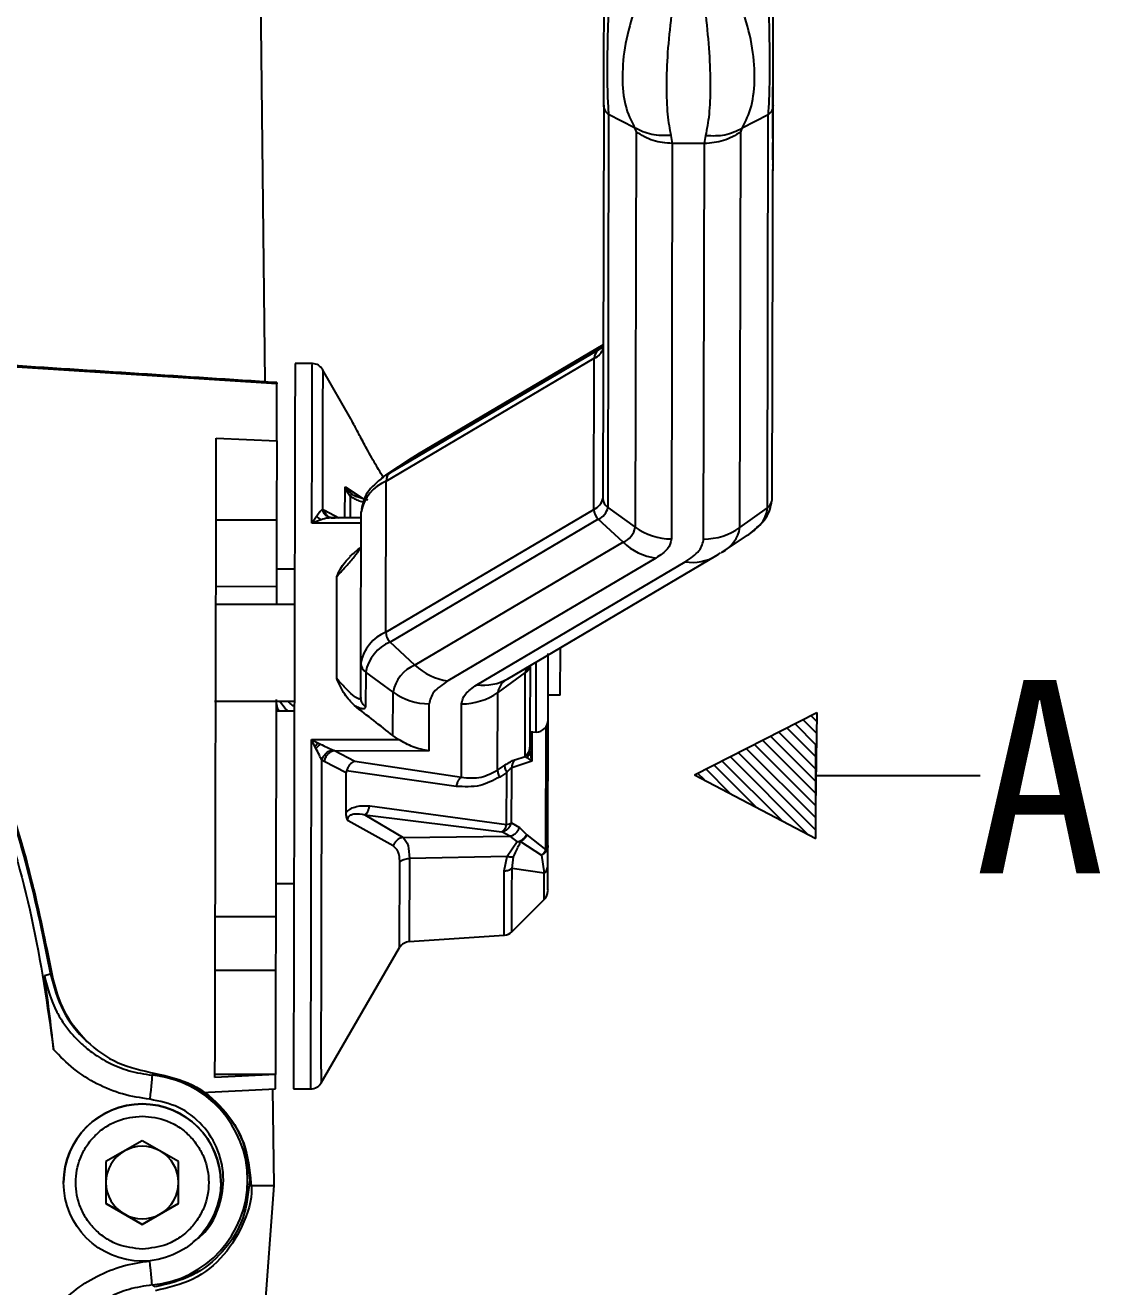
# Model space of a CAD drawing. Header units: millimetres. Extents: x 2016 to 4452, y 736 to 2459.
# Drawn here: x 2820.5 to 2909.5, y 2214.3 to 2318.7 of the extents above; entities that cross this region are included whole.
import ezdxf

# ---------------------------------------------------------------- set-up
doc = ezdxf.new("R2010")
doc.units = ezdxf.units.MM
doc.layers.add('AM_5', color=3, linetype='Continuous', lineweight=25)
doc.layers.add('文字', color=7, linetype='Continuous', lineweight=13)
doc.layers.add('layer 1', color=7, linetype='Continuous')
doc.styles.add('SLDTEXTSTYLE1', font='txt.shx', dxfattribs={"width": 0.7, "bigfont": 'gbcbig.shx'})
doc.styles.add('STYLE1', font='txt.shx', dxfattribs={"width": 0.8, "height": 3, "bigfont": 'hzdx.shx'})
doc.dimstyles.new('SLDDIMSTYLE12$0', dxfattribs={"dimtxt": 12, "dimasz": 10, "dimexe": 0, "dimexo": 0.0625, "dimgap": 0.875, "dimtad": 1, "dimdec": 1, "dimlfac": 1.8, "dimrnd": 1e-09, "dimzin": 12, "dimdsep": 46, "dimtxsty": 'SLDTEXTSTYLE1', "dimcen": 0.09, "dimdle": 8.16, "dimclrd": 3, "dimclre": 3, "dimadec": 0, "dimazin": 3, "dimtfac": 1, "dimtdec": 1, "dimtofl": 0, "dimtmove": 0, "dimatfit": 3, "dimfxl": 0, "dimfrac": 2, "dimtolj": 1, "dimlwd": 5, "dimlwe": 5, "dimarcsym": 0})

# ---------------------------------------------------------------- blocks, each defined once
blk = doc.blocks.new('*D70')
at = {"layer": 'AM_5', "color": 3, "lineweight": 5, "transparency": 16777216}
blk.add_line((2781.41, 2421.44), (2965.31, 2421.44), dxfattribs=at)
at = {"layer": 'AM_5', "color": 3, "linetype": 'Continuous', "lineweight": 5, "transparency": 16777216}
for p, q in [((2965.31, 2411.44), (2965.31, 2132.7)), ((2828.48, 2122.7), (2965.31, 2122.7))]:
    blk.add_line(p, q, dxfattribs=at)
at = {"layer": 'AM_5', "color": 3, "transparency": 16777216}
for points in [[(2963.64, 2411.44), (2966.97, 2411.44), (2965.31, 2421.44)], [(2963.64, 2132.7), (2966.97, 2132.7), (2965.31, 2122.7)]]:
    blk.add_solid(points, dxfattribs=at)
at = {"layer": 'Defpoints', "color": 0, "transparency": 16777216}
for p in [(2781.35, 2421.44), (2828.42, 2122.7), (2965.31, 2122.7)]:
    blk.add_point(p, dxfattribs=at)
at = {"layer": 'AM_5', "color": 0, "transparency": 16777216, "insert": (2958.43, 2272.07), "char_height": 12, "attachment_point": 5, "rotation": 90, "style": 'SLDTEXTSTYLE1'}
blk.add_mtext('\\A1;350', dxfattribs=at)

msp = doc.modelspace()

# ---------------------------------------------------------------- hatches: boundary and pattern name
at = {"layer": 'layer 1'}
h = msp.add_hatch(dxfattribs=at)
h.set_pattern_fill('ANSI31', color=256, scale=0.225, angle=90)
h.set_pattern_definition([(135, (1676.2632, -4861.0083), (-0.50513941, -0.50513941), [])])
h.paths.add_polyline_path([(2885.934, 2261.806), (2875.827, 2256.663), (2885.863, 2251.384), (2885.863, 2256.595)])

# ---------------------------------------------------------------- linework, layer by layer
at = {"color": 7, "linetype": 'Continuous', "lineweight": 25}
for p, q in [((2840.31, 2289.16), (2839.779, 2337.679)), ((2882.318, 2309.284), (2882.336, 2317.888)), ((2868.324, 2312.058), (2868.254, 2279.539)), ((2882.254, 2279.509), (2882.324, 2312.028)), ((2868.722, 2311.288), (2868.653, 2278.769)), ((2870.874, 2310.176), (2868.722, 2311.288)), ((2881.922, 2311.26), (2879.766, 2310.157)), ((2881.853, 2278.741), (2881.922, 2311.26)), ((2870.874, 2310.176), (2870.986, 2309.842)), ((2870.986, 2309.842), (2870.916, 2277.13)), ((2873.873, 2309.542), (2873.984, 2308.874)), ((2876.651, 2308.868), (2876.765, 2309.535)), ((2879.583, 2277.111), (2879.653, 2309.823)), ((2879.653, 2309.823), (2879.766, 2310.157)), ((2873.984, 2308.874), (2873.914, 2276.162)), ((2876.651, 2308.868), (2873.984, 2308.874)), ((2876.581, 2276.157), (2876.651, 2308.868)), ((2882.314, 2307.521), (2882.317, 2308.958)), ((2882.309, 2305.146), (2882.313, 2306.737)), ((2882.313, 2307.082), (2882.313, 2307.111)), ((2882.303, 2302.106), (2882.308, 2304.413)), ((2882.299, 2300.17), (2882.302, 2301.761)), ((2841.275, 2288.986), (2796.226, 2291.885)), ((2850.674, 2281.672), (2867.897, 2291.829)), ((2868.281, 2292.208), (2852.732, 2283.038)), ((2868.282, 2292.214), (2852.903, 2283.145)), ((2867.897, 2291.829), (2868.281, 2292.084)), ((2868.043, 2291.92), (2867.897, 2291.829)), ((2868.194, 2291.953), (2868.135, 2291.983)), ((2868.276, 2291.959), (2868.281, 2292.035)), ((2844.201, 2290.669), (2842.778, 2290.672)), ((2850.31, 2280.95), (2867.533, 2291.107)), ((2867.506, 2278.61), (2867.533, 2291.107)), ((2847.402, 2286.1), (2845.06, 2290.177)), ((2836.265, 2284.512), (2841.264, 2284.286)), ((2841.264, 2284.286), (2841.25, 2277.71)), ((2852.397, 2282.829), (2850.299, 2281.438)), ((2850.674, 2281.672), (2852.732, 2283.038)), ((2852.732, 2283.038), (2852.397, 2282.829)), ((2852.901, 2283.143), (2852.538, 2282.895)), ((2852.732, 2283.038), (2852.903, 2283.145)), ((2850.299, 2281.438), (2850.674, 2281.672)), ((2846.906, 2277.913), (2846.911, 2280.472)), ((2846.911, 2280.472), (2847.046, 2280.153)), ((2847.106, 2280.21), (2846.911, 2280.472)), ((2846.911, 2280.472), (2848.382, 2279.497)), ((2847.046, 2280.153), (2847.106, 2280.21)), ((2847.495, 2279.856), (2847.106, 2280.21)), ((2850.283, 2268.454), (2850.31, 2280.95)), ((2847.046, 2280.153), (2847.343, 2279.71)), ((2847.343, 2279.71), (2847.339, 2277.912)), ((2848.807, 2279.368), (2847.815, 2279.668)), ((2845.041, 2278.603), (2845.225, 2278.532)), ((2845.225, 2278.532), (2846.389, 2277.914)), ((2848.225, 2265.901), (2848.252, 2278.397)), ((2850.283, 2268.454), (2867.506, 2278.61)), ((2868.653, 2278.769), (2870.916, 2277.13)), ((2879.583, 2277.111), (2881.853, 2278.741)), ((2841.25, 2277.71), (2836.25, 2277.721)), ((2844.173, 2277.479), (2844.55, 2278.055)), ((2844.925, 2277.755), (2844.173, 2277.479)), ((2848.25, 2277.47), (2844.173, 2277.479)), ((2845.523, 2277.986), (2845.586, 2277.975)), ((2845.63, 2277.906), (2845.534, 2277.982)), ((2845.906, 2277.91), (2845.628, 2277.897)), ((2848.251, 2277.91), (2845.782, 2277.915)), ((2846.089, 2277.876), (2845.906, 2277.91)), ((2867.867, 2277.794), (2850.644, 2267.637)), ((2869.918, 2275.892), (2867.867, 2277.794)), ((2878.11, 2275.077), (2880.207, 2276.468)), ((2869.918, 2275.892), (2852.695, 2265.735)), ((2877.604, 2274.762), (2877.968, 2275.011)), ((2878.027, 2275.023), (2878.11, 2275.077)), ((2872.636, 2274.576), (2855.412, 2264.419)), ((2857.83, 2264.104), (2875.053, 2274.261)), ((2860.38, 2264.604), (2877.603, 2274.761)), ((2877.603, 2274.761), (2877.774, 2274.868)), ((2842.742, 2273.672), (2841.242, 2273.675)), ((2841.239, 2272.216), (2836.239, 2272.227)), ((2841.239, 2272.216), (2841.236, 2270.739)), ((2842.736, 2270.736), (2836.136, 2270.75)), ((2852.695, 2265.735), (2850.644, 2267.637)), ((2864.631, 2267.111), (2864.728, 2267.111)), ((2864.72, 2263.243), (2864.728, 2267.111)), ((2848.219, 2263.048), (2848.225, 2265.901)), ((2862.225, 2265.692), (2862.214, 2260.446)), ((2862.713, 2260.193), (2862.725, 2265.987)), ((2848.624, 2265.131), (2848.617, 2262.278)), ((2850.887, 2263.492), (2848.624, 2265.131)), ((2861.824, 2265.103), (2859.553, 2263.473)), ((2861.809, 2258.18), (2861.824, 2265.103)), ((2836.118, 2262.75), (2842.718, 2262.736)), ((2850.879, 2259.891), (2850.887, 2263.492)), ((2853.876, 2258.634), (2853.885, 2262.524)), ((2856.538, 2256.454), (2856.551, 2262.518)), ((2859.54, 2257.047), (2859.553, 2263.473)), ((2864.72, 2263.243), (2863.72, 2263.245)), ((2842.717, 2261.912), (2841.217, 2261.915)), ((2862.214, 2260.446), (2862.21, 2258.948)), ((2863.538, 2250.438), (2863.56, 2260.658)), ((2844.073, 2230.669), (2844.134, 2259.58)), ((2844.134, 2259.58), (2851.344, 2259.564)), ((2844.422, 2259.004), (2844.134, 2259.58)), ((2844.134, 2259.58), (2844.711, 2259.282)), ((2851.344, 2259.564), (2850.879, 2259.891)), ((2862.213, 2260.194), (2862.713, 2260.193)), ((2862.367, 2260.26), (2862.362, 2257.769)), ((2844.509, 2258.83), (2844.422, 2259.004)), ((2844.711, 2259.282), (2844.886, 2259.193)), ((2845.865, 2258.715), (2846.048, 2258.651)), ((2846.048, 2258.651), (2847.729, 2257.775)), ((2846.048, 2258.651), (2853.876, 2258.634)), ((2862.2, 2258.554), (2862.184, 2258.731)), ((2862.22, 2258.458), (2862.192, 2258.516)), ((2862.21, 2258.948), (2862.21, 2258.674)), ((2862.247, 2258.454), (2862.21, 2258.674)), ((2862.362, 2257.769), (2862.247, 2258.454)), ((2845.18, 2257.743), (2844.997, 2257.868)), ((2847.015, 2256.808), (2845.18, 2257.743)), ((2847.729, 2257.775), (2856.538, 2256.454)), ((2859.54, 2257.047), (2860.123, 2257.442)), ((2862.362, 2257.769), (2860.704, 2257.221)), ((2860.952, 2257.895), (2861.809, 2258.18)), ((2861.809, 2258.18), (2861.94, 2258.087)), ((2861.941, 2258.087), (2862.362, 2257.769)), ((2847.008, 2253.532), (2847.015, 2256.808)), ((2847.039, 2256.98), (2847.015, 2256.808)), ((2856.105, 2255.699), (2847.039, 2256.98)), ((2860.289, 2256.846), (2859.706, 2256.467)), ((2860.28, 2252.533), (2860.289, 2256.846)), ((2848.554, 2253.35), (2851.729, 2251.477)), ((2848.554, 2253.35), (2859.882, 2251.945)), ((2848.953, 2254.073), (2860.28, 2252.533)), ((2850.896, 2250.775), (2847.161, 2252.846)), ((2860.695, 2252.684), (2861.359, 2252.297)), ((2861.359, 2252.297), (2861.951, 2251.701)), ((2851.729, 2251.477), (2860.546, 2251.582)), ((2860.546, 2251.582), (2859.882, 2251.945)), ((2861.155, 2251.113), (2860.338, 2249.888)), ((2860.546, 2251.582), (2861.155, 2251.113)), ((2861.438, 2251.122), (2861.299, 2251.107)), ((2861.438, 2251.122), (2863.158, 2250.011)), ((2861.951, 2251.701), (2863.538, 2250.438)), ((2863.158, 2250.011), (2863.395, 2248.52)), ((2863.689, 2249.118), (2863.693, 2250.806)), ((2851.431, 2242.355), (2851.446, 2249.437)), ((2852.243, 2249.74), (2852.228, 2242.851)), ((2860.338, 2249.888), (2852.243, 2249.74)), ((2860.09, 2248.702), (2860.338, 2249.888)), ((2860.728, 2248.902), (2860.853, 2249.861)), ((2863.395, 2248.52), (2860.728, 2248.902)), ((2863.392, 2246.888), (2863.395, 2248.52)), ((2841.186, 2247.675), (2842.686, 2247.672)), ((2863.391, 2246.335), (2863.392, 2246.888)), ((2860.717, 2243.672), (2863.391, 2246.335)), ((2836.18, 2244.94), (2841.18, 2244.929)), ((2860.717, 2243.672), (2860.718, 2244.329)), ((2852.228, 2242.851), (2860.081, 2243.383)), ((2844.94, 2231.167), (2851.431, 2242.355)), ((2822.553, 2240.156), (2822.036, 2240.037)), ((2822.678, 2240.043), (2822.678, 2240.043)), ((2841.171, 2240.454), (2836.171, 2240.465)), ((2841.171, 2240.454), (2841.152, 2231.852)), ((2844.942, 2232.31), (2844.94, 2231.167)), ((2831.204, 2231.954), (2830.954, 2231.804)), ((2841.152, 2231.852), (2836.152, 2231.863)), ((2841.152, 2231.852), (2836.152, 2231.611)), ((2842.652, 2231.834), (2842.65, 2230.672)), ((2835.07, 2230.37), (2841.15, 2230.675)), ((2841.038, 2222.676), (2840.951, 2230.665)), ((2842.65, 2230.672), (2844.073, 2230.669)), ((2830.133, 2226.387), (2827.133, 2224.655)), ((2833.133, 2224.655), (2830.133, 2226.387)), ((2827.133, 2224.655), (2827.133, 2221.191)), ((2833.133, 2221.191), (2833.133, 2224.655)), ((2823.633, 2222.93), (2823.633, 2222.93)), ((2836.633, 2222.916), (2836.633, 2222.916)), ((2839.133, 2222.894), (2839.133, 2222.894)), ((2837.109, 2168.161), (2841.038, 2222.676)), ((2827.133, 2221.191), (2830.133, 2219.458)), ((2828.633, 2220.325), (2827.133, 2221.191)), ((2830.133, 2219.458), (2833.133, 2221.191)), ((2833.133, 2221.191), (2831.633, 2220.325)), ((2830.133, 2219.458), (2828.633, 2220.325)), ((2831.633, 2220.325), (2830.133, 2219.458)), ((2830.133, 2219.458), (2830.133, 2219.458)), ((2831.204, 2214.302), (2830.954, 2214.451))]:
    msp.add_line(p, q, dxfattribs=at)
at = {"color": 7, "linetype": 'Continuous', "lineweight": 25, "flags": 128}
for points in [[(2868.158, 2292), (2868.079, 2291.944), (2868.043, 2291.92)], [(2842.778, 2290.672), (2842.778, 2290.64), (2842.777, 2290.316), (2842.776, 2289.645), (2842.774, 2288.634), (2842.771, 2287.295), (2842.767, 2285.643), (2842.763, 2283.699), (2842.759, 2281.485), (2842.753, 2279.027), (2842.748, 2276.354), (2842.741, 2273.497), (2842.735, 2270.49), (2842.728, 2267.367), (2842.721, 2264.166), (2842.715, 2260.924), (2842.708, 2257.679), (2842.701, 2254.47), (2842.694, 2251.332), (2842.688, 2248.305), (2842.681, 2245.422), (2842.676, 2242.718), (2842.67, 2240.225), (2842.665, 2237.971), (2842.661, 2235.984), (2842.658, 2234.286), (2842.655, 2232.897), (2842.652, 2231.834)], [(2849.971, 2281.207), (2850.207, 2281.375), (2850.299, 2281.438)], [(2882.227, 2279.288), (2882.247, 2279.398), (2882.254, 2279.509)], [(2862.205, 2265.68), (2862.198, 2265.65), (2862.194, 2265.634)], [(2842.227, 2261.913), (2841.949, 2262.144), (2841.499, 2262.738)], [(2860.695, 2252.684), (2860.696, 2253.231), (2860.697, 2253.784), (2860.698, 2254.344), (2860.699, 2254.909), (2860.701, 2255.481), (2860.702, 2256.057), (2860.703, 2256.637), (2860.704, 2257.221)], [(2830.954, 2231.804), (2830.95, 2231.76), (2830.939, 2231.643), (2830.921, 2231.457), (2830.898, 2231.209), (2830.869, 2230.909), (2830.837, 2230.568), (2830.802, 2230.198), (2830.766, 2229.814)], [(2839.058, 2222.68), (2839.269, 2222.68), (2840.25, 2222.677), (2840.841, 2222.676), (2841.038, 2222.676)], [(2830.954, 2214.451), (2830.95, 2214.495), (2830.939, 2214.613), (2830.921, 2214.799), (2830.898, 2215.047), (2830.869, 2215.347), (2830.837, 2215.688), (2830.802, 2216.058), (2830.766, 2216.442)]]:
    msp.add_lwpolyline(points, dxfattribs=at)
at = {"color": 7, "linetype": 'Continuous', "lineweight": 25}
msp.add_circle((2830.133, 2222.923), 6.5, dxfattribs=at)
for centre, radius, start, end in [((2867.024, 2292.301), 1.298, 293.08147, 344.71047), ((2868.386, 2291.129), 0.854, 124.96394, 181.4796), ((2844.199, 2289.669), 1, 29.87752, 88.78166), ((2851.163, 2280.972), 0.854, 124.96424, 181.47959), ((2851.597, 2277.807), 3.397, 112.27537, 169.98802), ((2867.038, 2279.754), 1.235, 292.27534, 349.98804), ((2869.204, 2279.542), 0.95, 180.20287, 234.51476), ((2881.3, 2279.521), 0.956, 305.32842, 345.9426), ((2868.63, 2278.619), 1.124, 180.45492, 227.25342), ((2867.375, 2278.994), 1.297, 292.27555, 349.98754), ((2879.576, 2278.88), 2.281, 310.49638, 356.50834), ((2869.294, 2277.416), 1.647, 292.27534, 349.98804), ((2873.915, 2281.295), 5.133, 234.24005, 269.98181), ((2876.601, 2281.289), 5.133, 269.77321, 305.51496), ((2876.833, 2277.552), 2.785, 297.28452, 350.89381), ((2877.13, 2281.206), 5.649, 303.00168, 314.03972), ((2873.344, 2279.504), 4.978, 226.51011, 261.8155), ((2875.606, 2278.196), 3.973, 261.99352, 300.1682), ((2851.57, 2265.31), 3.397, 112.27534, 169.98804), ((2851.406, 2268.462), 1.124, 180.45496, 227.25325), ((2851.908, 2264.551), 3.335, 112.27534, 169.98804), ((2849.175, 2265.904), 0.95, 180.20285, 234.51412), ((2853.826, 2262.973), 2.985, 112.27534, 169.98804), ((2856.121, 2269.347), 4.978, 226.51012, 261.8155), ((2861.267, 2265.885), 0.96, 305.41486, 344.83941), ((2858.383, 2268.039), 3.973, 261.99352, 300.1682), ((2861.081, 2263.226), 1.547, 116.74671, 170.79661), ((2862.602, 2265.077), 0.779, 142.71658, 178.13099), ((2853.886, 2267.657), 5.133, 234.24006, 269.98181), ((2856.572, 2267.651), 5.133, 269.77306, 305.51487), ((2862.715, 2261.193), 1, 269.87751, 359.87751), ((2861.644, 2257.258), 0.941, 137.39243, 182.2552), ((2862.685, 2247.043), 1, 314.87872, 359.87751), ((2852.296, 2241.853), 1, 93.87747, 149.87695), ((2860.011, 2244.381), 1, 274.41022, 314.87938), ((2830.133, 2223.128), 8.715, 275.40246, 84.59754), ((2844.075, 2231.669), 1, 269.87751, 329.8775), ((2830.133, 2222.923), 6.5, 359.93876, 179.93876), ((2830.133, 2222.923), 3, 120, 180), ((2830.133, 2222.923), 3, 60, 120), ((2830.133, 2222.923), 3, 0, 60), ((2830.133, 2222.923), 3, 180, 240), ((2830.133, 2222.923), 3, 300, 0), ((2830.133, 2222.923), 3, 240, 300)]:
    msp.add_arc(centre, radius, start, end, dxfattribs=at)
msp.add_ellipse((2838.881, 2260.68), major_axis=(39.739, -29.602), ratio=0.1347016, start_param=1.3656679, end_param=1.4483144, dxfattribs=at)
for points, knots in [([(2868.324, 2312.058), (2868.325, 2312.435), (2868.326, 2312.973), (2868.329, 2314.305), (2868.331, 2315.382), (2868.334, 2316.594), (2868.338, 2318.479), (2868.341, 2319.941), (2868.343, 2320.963)], [0, 0, 0, 0, 0.2713523, 0.38737, 0.5008964, 0.614411, 0.7305771, 1, 1, 1, 1]), ([(2868.743, 2321.183), (2868.704, 2320.061), (2868.63, 2317.975), (2868.593, 2314.982), (2868.618, 2312.554), (2868.686, 2311.732), (2868.722, 2311.288)], [0, 0, 0, 0, 0.2683795, 0.4991161, 0.72970851, 1, 1, 1, 1]), ([(2881.922, 2311.26), (2881.96, 2311.699), (2882.031, 2312.516), (2882.067, 2314.928), (2882.043, 2317.928), (2881.978, 2320.024), (2881.943, 2321.155)], [0, 0, 0, 0, 0.2680966, 0.4988227, 0.7294637, 1, 1, 1, 1]), ([(2882.324, 2312.028), (2882.325, 2312.401), (2882.326, 2312.935), (2882.329, 2314.257), (2882.331, 2315.331), (2882.334, 2316.541), (2882.338, 2318.432), (2882.341, 2319.903), (2882.343, 2320.933)], [0, 0, 0, 0, 0.2691806, 0.3853625, 0.4988695, 0.6124074, 0.7284377, 1, 1, 1, 1]), ([(2870.895, 2320.071), (2870.602, 2319.089), (2870.025, 2317.157), (2869.791, 2314.356), (2870.014, 2311.877), (2870.584, 2310.749), (2870.874, 2310.176)], [0, 0, 0, 0, 0.2541677, 0.5000156, 0.7457168, 1, 1, 1, 1]), ([(2879.766, 2310.157), (2880.056, 2310.724), (2880.631, 2311.848), (2880.867, 2314.325), (2880.644, 2317.135), (2880.076, 2319.069), (2879.787, 2320.052)], [0, 0, 0, 0, 0.2523714, 0.4999867, 0.7458393, 1, 1, 1, 1]), ([(2873.894, 2319.437), (2873.784, 2318.416), (2873.567, 2316.408), (2873.474, 2313.577), (2873.556, 2311.129), (2873.766, 2310.077), (2873.873, 2309.542)], [0, 0, 0, 0, 0.2542602, 0.5000155, 0.7456229, 1, 1, 1, 1]), ([(2876.765, 2309.535), (2876.874, 2310.07), (2877.088, 2311.121), (2877.18, 2313.569), (2877.099, 2316.4), (2876.891, 2318.409), (2876.786, 2319.431)], [0, 0, 0, 0, 0.2543723, 0.4999845, 0.7457353, 1, 1, 1, 1]), ([(2873.873, 2309.542), (2873.329, 2309.527), (2872.242, 2309.497), (2871.33, 2309.949), (2870.874, 2310.176)], [0, 0, 0, 0, 0.49999995, 1, 1, 1, 1]), ([(2876.765, 2309.535), (2877.305, 2309.518), (2878.392, 2309.483), (2879.306, 2309.931), (2879.766, 2310.157)], [0, 0, 0, 0, 0.4968674, 1, 1, 1, 1]), ([(2882.305, 2303.204), (2882.305, 2303.309), (2882.306, 2303.581), (2882.307, 2304.124), (2882.308, 2304.665), (2882.308, 2304.778)], [0, 0, 0, 0, 0.3316011, 0.8605175, 1, 1, 1, 1]), ([(2882.305, 2303.016), (2882.305, 2303.01), (2882.305, 2302.994), (2882.305, 2303.12), (2882.305, 2303.204)], [0, 0, 0, 0, 0.3310024, 1, 1, 1, 1]), ([(2841.275, 2289.098), (2833.664, 2289.59), (2818.619, 2290.561), (2803.572, 2291.505), (2796.138, 2291.971)], [0, 0, 0, 0, 0.5059249, 1, 1, 1, 1]), ([(2844.173, 2277.479), (2844.176, 2278.884), (2844.182, 2281.694), (2844.189, 2285.12), (2844.195, 2287.843), (2844.199, 2289.675), (2844.201, 2290.618), (2844.201, 2290.571), (2844.201, 2290.555)], [0, 0, 0, 0, 0.1799587, 0.3599173, 0.539876, 0.7198347, 0.8997934, 1, 1, 1, 1]), ([(2845.066, 2290.129), (2845.066, 2290.141), (2845.066, 2290.246), (2845.065, 2289.813), (2845.063, 2288.794), (2845.059, 2287.084), (2845.054, 2284.794), (2845.048, 2281.989), (2845.044, 2279.732), (2845.041, 2278.603)], [0, 0, 0, 0, 0.0217233, 0.1847696, 0.3478159, 0.5108621, 0.6739081, 0.8369541, 1, 1, 1, 1]), ([(2841.275, 2289.089), (2841.275, 2289.091), (2841.275, 2289.096), (2841.275, 2289.027), (2841.275, 2288.986)], [0, 0, 0, 0, 0.41241456, 1, 1, 1, 1]), ([(2800.186, 2287.498), (2801.747, 2285.676), (2805.688, 2281.076), (2810.478, 2273.572), (2814.85, 2265.292), (2818.178, 2257.293), (2820.909, 2248.856), (2822.084, 2243.002), (2822.678, 2240.043)], [0, 0, 0, 0, 0.1352933, 0.3415257, 0.5005703, 0.6633309, 0.8298076, 1, 1, 1, 1]), ([(2850.094, 2281.229), (2850.021, 2281.348), (2849.713, 2281.851), (2849.227, 2282.697), (2848.63, 2283.771), (2848.09, 2284.779), (2847.643, 2285.637), (2847.412, 2286.086), (2847.402, 2286.097), (2847.4, 2286.099)], [0, 0, 0, 0, 0.0645029, 0.2723656, 0.3928511, 0.5848746, 0.7776318, 0.9511742, 1, 1, 1, 1]), ([(2850.063, 2281.274), (2849.568, 2280.861), (2848.575, 2280.032), (2848.378, 2279.091), (2848.279, 2278.618)], [0, 0, 0, 0, 0.4978748, 1, 1, 1, 1]), ([(2847.495, 2279.856), (2847.482, 2279.85), (2847.456, 2279.837), (2847.381, 2279.753), (2847.343, 2279.71)], [0, 0, 0, 0, 0.4911669, 1, 1, 1, 1]), ([(2847.343, 2279.71), (2847.451, 2279.638), (2847.68, 2279.486), (2848.073, 2279.303), (2848.346, 2279.238), (2848.489, 2279.204)], [0, 0, 0, 0, 0.29699943, 0.63236881, 1, 1, 1, 1]), ([(2847.824, 2279.667), (2847.802, 2279.677), (2847.695, 2279.726), (2847.584, 2279.798), (2847.495, 2279.856)], [0, 0, 0, 0, 0.2007968, 1, 1, 1, 1]), ([(2880.444, 2276.632), (2880.938, 2277.045), (2881.931, 2277.874), (2882.128, 2278.815), (2882.227, 2279.288)], [0, 0, 0, 0, 0.4978748, 1, 1, 1, 1]), ([(2844.55, 2278.055), (2844.65, 2278.19), (2844.826, 2278.428), (2844.976, 2278.55), (2845.041, 2278.603)], [0, 0, 0, 0, 0.56842111, 1, 1, 1, 1]), ([(2845.906, 2277.91), (2845.811, 2277.915), (2845.615, 2277.926), (2845.352, 2278.075), (2845.143, 2278.305), (2845.074, 2278.505), (2845.041, 2278.603)], [0, 0, 0, 0, 0.2432277, 0.5000045, 0.7567789, 1, 1, 1, 1]), ([(2846.089, 2277.876), (2845.991, 2277.872), (2845.788, 2277.864), (2845.517, 2277.999), (2845.31, 2278.227), (2845.252, 2278.432), (2845.225, 2278.532)], [0, 0, 0, 0, 0.2423329, 0.4999383, 0.7575772, 1, 1, 1, 1]), ([(2844.925, 2277.755), (2844.859, 2277.792), (2844.727, 2277.868), (2844.609, 2277.993), (2844.55, 2278.055)], [0, 0, 0, 0, 0.4999991, 1, 1, 1, 1]), ([(2845.628, 2277.897), (2845.588, 2277.896), (2845.374, 2277.89), (2845.127, 2277.815), (2844.925, 2277.755)], [0, 0, 0, 0, 0.18422448, 1, 1, 1, 1]), ([(2846.24, 2273.07), (2846.521, 2273.375), (2847.023, 2273.92), (2847.623, 2274.625), (2847.954, 2275.048), (2848.118, 2275.276), (2848.171, 2275.371), (2848.195, 2275.412)], [0, 0, 0, 0, 0.3800989, 0.6787149, 0.8002606, 0.9135692, 1, 1, 1, 1]), ([(2848.2, 2275.413), (2848.147, 2275.391), (2848.036, 2275.346), (2847.708, 2275.059), (2847.422, 2274.822), (2847.293, 2274.716)], [0, 0, 0, 0, 0.33709153, 0.70193864, 1, 1, 1, 1]), ([(2848.195, 2275.412), (2848.201, 2275.422), (2848.242, 2275.491), (2848.244, 2275.52), (2848.246, 2275.544)], [0, 0, 0, 0, 0.1498455, 1, 1, 1, 1]), ([(2846.24, 2273.07), (2846.432, 2273.482), (2846.708, 2274.077), (2847.185, 2274.535), (2847.331, 2274.676)], [0, 0, 0, 0, 0.69406746, 1, 1, 1, 1]), ([(2863.715, 2261.191), (2863.715, 2261.264), (2863.716, 2261.377), (2863.717, 2262.063), (2863.719, 2262.773), (2863.72, 2263.654), (2863.723, 2264.935), (2863.725, 2265.999), (2863.727, 2266.691)], [0, 0, 0, 0, 0.2394568, 0.3683607, 0.5, 0.6316393, 0.7605432, 1, 1, 1, 1]), ([(2863.693, 2250.806), (2863.695, 2251.745), (2863.699, 2253.655), (2863.707, 2257.194), (2863.715, 2260.905), (2863.721, 2264.14), (2863.725, 2265.895), (2863.727, 2266.556)], [0, 0, 0, 0, 0.2139671, 0.435408, 0.656849, 0.8708161, 1, 1, 1, 1]), ([(2847.693, 2262.376), (2847.408, 2262.678), (2846.784, 2263.338), (2846.42, 2264.167), (2846.222, 2264.618)], [0, 0, 0, 0, 0.45684715, 1, 1, 1, 1]), ([(2848.169, 2262.942), (2848.146, 2262.932), (2848.092, 2262.908), (2847.928, 2262.974), (2847.598, 2263.19), (2847.001, 2263.734), (2846.502, 2264.3), (2846.222, 2264.618)], [0, 0, 0, 0, 0.08806886, 0.20113842, 0.32241757, 0.62070553, 1, 1, 1, 1]), ([(2860.388, 2264.611), (2860.374, 2264.602), (2860.356, 2264.591), (2860.383, 2264.605), (2860.389, 2264.608)], [0, 0, 0, 0, 0.7721606, 1, 1, 1, 1]), ([(2841.218, 2262.571), (2841.217, 2262.147), (2841.213, 2260.418), (2841.207, 2257.311), (2841.199, 2253.493), (2841.191, 2250.034), (2841.185, 2247.044), (2841.182, 2245.634), (2841.18, 2244.929)], [0, 0, 0, 0, 0.0609827, 0.2487861, 0.4365896, 0.6243931, 0.8121965, 1, 1, 1, 1]), ([(2841.458, 2261.915), (2841.393, 2262.041), (2841.234, 2262.347), (2841.242, 2262.683), (2841.247, 2262.88)], [0, 0, 0, 0, 0.413162, 1, 1, 1, 1]), ([(2842.718, 2262.323), (2842.685, 2262.339), (2842.53, 2262.413), (2842.353, 2262.555), (2842.238, 2262.698), (2842.206, 2262.737)], [0, 0, 0, 0, 0.1638544, 0.7694326, 1, 1, 1, 1]), ([(2848.219, 2263.048), (2848.218, 2263.003), (2848.216, 2262.95), (2848.175, 2262.943), (2848.169, 2262.942)], [0, 0, 0, 0, 0.8613584, 1, 1, 1, 1]), ([(2848.251, 2262.811), (2848.249, 2262.816), (2848.221, 2262.891), (2848.22, 2262.973), (2848.219, 2263.048)], [0, 0, 0, 0, 0.0712594, 1, 1, 1, 1]), ([(2848.617, 2262.278), (2848.559, 2262.327), (2848.442, 2262.424), (2848.317, 2262.609), (2848.273, 2262.746), (2848.251, 2262.811)], [0, 0, 0, 0, 0.3420823, 0.6841646, 1, 1, 1, 1]), ([(2847.693, 2262.376), (2847.833, 2262.311), (2848.106, 2262.184), (2848.395, 2262.117), (2848.583, 2262.137), (2848.606, 2262.23), (2848.617, 2262.278)], [0, 0, 0, 0, 0.2643449, 0.5180732, 0.7521058, 1, 1, 1, 1]), ([(2853.876, 2258.634), (2853.872, 2258.634), (2853.424, 2258.691), (2852.557, 2258.898), (2851.738, 2259.348), (2851.344, 2259.564)], [0, 0, 0, 0, 0.0050146, 0.5222206, 1, 1, 1, 1]), ([(2844.422, 2259.004), (2844.468, 2259.052), (2844.562, 2259.149), (2844.661, 2259.238), (2844.711, 2259.282)], [0, 0, 0, 0, 0.5, 1, 1, 1, 1]), ([(2844.886, 2259.193), (2844.821, 2259.139), (2844.689, 2259.026), (2844.57, 2258.896), (2844.509, 2258.83)], [0, 0, 0, 0, 0.4869219, 1, 1, 1, 1]), ([(2844.997, 2257.868), (2844.929, 2258), (2844.779, 2258.292), (2844.604, 2258.64), (2844.509, 2258.83)], [0, 0, 0, 0, 0.4544713, 1, 1, 1, 1]), ([(2844.886, 2259.193), (2845.064, 2259.103), (2845.412, 2258.927), (2845.716, 2258.785), (2845.865, 2258.715)], [0, 0, 0, 0, 0.5125457, 1, 1, 1, 1]), ([(2844.997, 2257.868), (2845.03, 2257.964), (2845.099, 2258.162), (2845.31, 2258.424), (2845.574, 2258.626), (2845.769, 2258.686), (2845.865, 2258.715)], [0, 0, 0, 0, 0.2432193, 0.4999892, 0.7567655, 1, 1, 1, 1]), ([(2846.048, 2258.651), (2845.95, 2258.626), (2845.746, 2258.575), (2845.475, 2258.361), (2845.266, 2258.073), (2845.209, 2257.85), (2845.18, 2257.743)], [0, 0, 0, 0, 0.2423132, 0.4999118, 0.7575586, 1, 1, 1, 1]), ([(2861.94, 2258.087), (2861.98, 2258.128), (2862.06, 2258.21), (2862.144, 2258.355), (2862.199, 2258.512), (2862.206, 2258.62), (2862.21, 2258.674)], [0, 0, 0, 0, 0.24464624, 0.49574916, 0.74903382, 1, 1, 1, 1]), ([(2844.942, 2232.31), (2844.943, 2232.776), (2844.945, 2233.709), (2844.95, 2235.88), (2844.955, 2238.559), (2844.962, 2241.744), (2844.97, 2245.348), (2844.978, 2249.296), (2844.987, 2253.493), (2844.994, 2256.409), (2844.997, 2257.868)], [0, 0, 0, 0, 0.1249998, 0.2499997, 0.3749996, 0.4999996, 0.6249996, 0.7499997, 0.8749998, 1, 1, 1, 1]), ([(2847.729, 2257.775), (2847.728, 2257.775), (2847.726, 2257.774), (2847.721, 2257.773), (2847.702, 2257.767), (2847.631, 2257.743), (2847.494, 2257.672), (2847.307, 2257.507), (2847.138, 2257.264), (2847.07, 2257.071), (2847.039, 2256.98)], [0, 0, 0, 0, 0.0021587, 0.0060527, 0.0190753, 0.0664028, 0.2502171, 0.5000718, 0.7657091, 1, 1, 1, 1]), ([(2860.123, 2257.442), (2860.118, 2257.411), (2860.109, 2257.349), (2860.138, 2257.206), (2860.196, 2257.037), (2860.259, 2256.909), (2860.289, 2256.846)], [0, 0, 0, 0, 0.2465016, 0.5, 0.7534984, 1, 1, 1, 1]), ([(2860.123, 2257.442), (2860.288, 2257.549), (2860.602, 2257.753), (2860.839, 2257.85), (2860.952, 2257.895)], [0, 0, 0, 0, 0.5248892, 1, 1, 1, 1]), ([(2859.706, 2256.467), (2859.17, 2256.188), (2858.005, 2255.584), (2856.77, 2255.659), (2856.105, 2255.699)], [0, 0, 0, 0, 0.4609247, 1, 1, 1, 1]), ([(2856.538, 2256.454), (2856.494, 2256.425), (2856.405, 2256.366), (2856.28, 2256.189), (2856.173, 2255.963), (2856.127, 2255.786), (2856.105, 2255.699)], [0, 0, 0, 0, 0.2450812, 0.5000044, 0.7549251, 1, 1, 1, 1]), ([(2856.538, 2256.454), (2857.09, 2256.398), (2858.103, 2256.297), (2859.09, 2256.812), (2859.54, 2257.047)], [0, 0, 0, 0, 0.5442934, 1, 1, 1, 1]), ([(2859.54, 2257.047), (2859.536, 2257.017), (2859.527, 2256.957), (2859.557, 2256.818), (2859.615, 2256.653), (2859.676, 2256.528), (2859.706, 2256.467)], [0, 0, 0, 0, 0.24689639, 0.50039929, 0.75369434, 1, 1, 1, 1]), ([(2860.704, 2257.221), (2860.678, 2257.208), (2860.623, 2257.181), (2860.48, 2257.065), (2860.368, 2256.937), (2860.289, 2256.846)], [0, 0, 0, 0, 0.2120064, 0.4434905, 1, 1, 1, 1]), ([(2847.008, 2253.532), (2847.106, 2253.628), (2847.314, 2253.833), (2847.757, 2254.018), (2848.316, 2254.123), (2848.726, 2254.091), (2848.953, 2254.073)], [0, 0, 0, 0, 0.1823359, 0.3887892, 0.661241, 1, 1, 1, 1]), ([(2847.161, 2252.846), (2847.115, 2252.946), (2847.029, 2253.131), (2847.015, 2253.406), (2847.008, 2253.532)], [0, 0, 0, 0, 0.5416835, 1, 1, 1, 1]), ([(2847.161, 2252.846), (2847.156, 2252.881), (2847.146, 2252.946), (2847.154, 2253.051), (2847.188, 2253.151), (2847.25, 2253.239), (2847.332, 2253.307), (2847.461, 2253.376), (2847.892, 2253.486), (2848.256, 2253.412), (2848.554, 2253.35)], [0, 0, 0, 0, 0.0568929, 0.1087605, 0.1566899, 0.2041437, 0.2548575, 0.3103406, 0.4336006, 1, 1, 1, 1]), ([(2848.554, 2253.35), (2848.596, 2253.379), (2848.68, 2253.438), (2848.794, 2253.607), (2848.891, 2253.822), (2848.933, 2253.99), (2848.953, 2254.073)], [0, 0, 0, 0, 0.2454954, 0.5, 0.7545046, 1, 1, 1, 1]), ([(2859.882, 2251.945), (2859.92, 2251.969), (2859.999, 2252.018), (2860.109, 2252.152), (2860.208, 2252.324), (2860.256, 2252.463), (2860.28, 2252.533)], [0, 0, 0, 0, 0.2434778, 0.49574128, 0.75022047, 1, 1, 1, 1]), ([(2859.882, 2251.945), (2859.968, 2251.967), (2860.1, 2252.001), (2860.243, 2252.086), (2860.312, 2252.137), (2860.346, 2252.164), (2860.362, 2252.178), (2860.371, 2252.186), (2860.376, 2252.19), (2860.378, 2252.192), (2860.379, 2252.193), (2860.379, 2252.193), (2860.379, 2252.193), (2860.379, 2252.193)], [0, 0, 0, 0, 0.4878415, 0.7421687, 0.8707162, 0.9351657, 0.9674126, 0.9835388, 0.9955544, 0.9987325, 0.9996036, 0.9998609, 1, 1, 1, 1]), ([(2860.28, 2252.533), (2860.362, 2252.552), (2860.526, 2252.59), (2860.639, 2252.653), (2860.695, 2252.684)], [0, 0, 0, 0, 0.5, 1, 1, 1, 1]), ([(2860.546, 2251.582), (2860.632, 2251.603), (2860.807, 2251.646), (2861.046, 2251.81), (2861.244, 2252.03), (2861.321, 2252.209), (2861.359, 2252.297)], [0, 0, 0, 0, 0.2440114, 0.4991729, 0.7547749, 1, 1, 1, 1]), ([(2851.729, 2251.477), (2851.641, 2251.457), (2851.461, 2251.416), (2851.217, 2251.256), (2851.014, 2251.039), (2850.935, 2250.862), (2850.896, 2250.775)], [0, 0, 0, 0, 0.2446204, 0.4999949, 0.7553723, 1, 1, 1, 1]), ([(2851.729, 2251.477), (2851.884, 2251.287), (2852.179, 2250.927), (2852.222, 2250.121), (2852.243, 2249.74)], [0, 0, 0, 0, 0.5262167, 1, 1, 1, 1]), ([(2860.853, 2249.861), (2860.96, 2250.105), (2861.137, 2250.509), (2861.324, 2250.872), (2861.406, 2251.046), (2861.43, 2251.101), (2861.438, 2251.122)], [0, 0, 0, 0, 0.5043385, 0.8341109, 0.9378515, 1, 1, 1, 1]), ([(2861.155, 2251.113), (2861.237, 2251.135), (2861.401, 2251.179), (2861.611, 2251.305), (2861.808, 2251.475), (2861.898, 2251.616), (2861.951, 2251.701)], [0, 0, 0, 0, 0.25004, 0.5000807, 0.7004278, 1, 1, 1, 1]), ([(2861.299, 2251.107), (2861.299, 2251.107), (2861.298, 2251.107), (2861.295, 2251.107), (2861.288, 2251.107), (2861.271, 2251.107), (2861.227, 2251.107), (2861.186, 2251.11), (2861.155, 2251.113)], [0, 0, 0, 0, 0.0073615, 0.0208826, 0.0663986, 0.1545232, 0.3592931, 1, 1, 1, 1]), ([(2861.951, 2251.701), (2861.891, 2251.58), (2861.77, 2251.339), (2861.549, 2251.194), (2861.438, 2251.122)], [0, 0, 0, 0, 0.5000043, 1, 1, 1, 1]), ([(2851.446, 2249.437), (2851.438, 2249.598), (2851.423, 2249.921), (2851.27, 2250.439), (2851.046, 2250.64), (2850.896, 2250.775)], [0, 0, 0, 0, 0.2478447, 0.4971114, 1, 1, 1, 1]), ([(2863.158, 2250.011), (2863.236, 2250.069), (2863.391, 2250.186), (2863.489, 2250.354), (2863.538, 2250.438)], [0, 0, 0, 0, 0.5000005, 1, 1, 1, 1]), ([(2863.513, 2250.292), (2863.51, 2250.289), (2863.503, 2250.278), (2863.479, 2250.248), (2863.431, 2250.193), (2863.328, 2250.102), (2863.226, 2250.047), (2863.158, 2250.011)], [0, 0, 0, 0, 0.03078114, 0.08287584, 0.25102284, 0.50099778, 1, 1, 1, 1]), ([(2863.693, 2250.806), (2863.684, 2250.713), (2863.667, 2250.535), (2863.574, 2250.369), (2863.518, 2250.298), (2863.513, 2250.292)], [0, 0, 0, 0, 0.50030119, 0.95886689, 1, 1, 1, 1]), ([(2860.853, 2249.861), (2860.775, 2249.851), (2860.618, 2249.83), (2860.431, 2249.869), (2860.338, 2249.888)], [0, 0, 0, 0, 0.4978424, 1, 1, 1, 1]), ([(2860.718, 2244.329), (2860.719, 2244.84), (2860.721, 2245.862), (2860.726, 2247.888), (2860.728, 2248.902)], [0, 0, 0, 0, 0.5000002, 1, 1, 1, 1]), ([(2863.685, 2247.136), (2863.685, 2247.114), (2863.685, 2247.042), (2863.686, 2247.671), (2863.688, 2248.643), (2863.689, 2249.118)], [0, 0, 0, 0, 0.1820669, 0.6002821, 1, 1, 1, 1]), ([(2860.079, 2243.425), (2860.079, 2243.411), (2860.078, 2243.218), (2860.08, 2243.965), (2860.083, 2245.652), (2860.088, 2247.686), (2860.09, 2248.702)], [0, 0, 0, 0, 0.0247287, 0.3498191, 0.6749096, 1, 1, 1, 1]), ([(2822.807, 2233.917), (2822.687, 2234.985), (2822.446, 2237.132), (2822.173, 2239.065), (2822.036, 2240.037)], [0, 0, 0, 0, 0.4975573, 1, 1, 1, 1]), ([(2822.036, 2240.037), (2822.311, 2239.003), (2822.682, 2237.61), (2823.637, 2236.075), (2824.315, 2235.195), (2825.13, 2234.356), (2826.149, 2233.53), (2827.46, 2232.748), (2829.09, 2232.086), (2830.313, 2231.901), (2830.954, 2231.804)], [0, 0, 0, 0, 0.2442896, 0.3290361, 0.4144899, 0.500125, 0.5979924, 0.7157703, 0.8510724, 1, 1, 1, 1]), ([(2822.553, 2240.156), (2822.834, 2239.124), (2823.396, 2237.062), (2825.414, 2234.518), (2828.064, 2232.636), (2830.156, 2232.181), (2831.204, 2231.954)], [0, 0, 0, 0, 0.2500466, 0.4994486, 0.7493959, 1, 1, 1, 1]), ([(2822.678, 2240.043), (2822.946, 2239.004), (2823.474, 2236.958), (2824.874, 2235.377), (2825.564, 2234.598)], [0, 0, 0, 0, 0.507606, 1, 1, 1, 1]), ([(2830.766, 2229.814), (2830.006, 2229.928), (2828.491, 2230.157), (2826.363, 2231.044), (2824.406, 2232.263), (2823.341, 2233.365), (2822.807, 2233.917)], [0, 0, 0, 0, 0.2507669, 0.5000113, 0.749245, 1, 1, 1, 1]), ([(2831.269, 2231.832), (2832.354, 2231.574), (2834.484, 2231.067), (2837.021, 2228.955), (2838.787, 2226.165), (2839.016, 2223.998), (2839.133, 2222.884)], [0, 0, 0, 0, 0.2552275, 0.5011918, 0.7437843, 1, 1, 1, 1]), ([(2834.36, 2218.047), (2834.616, 2218.224), (2835.553, 2218.871), (2836.518, 2220.678), (2837.009, 2223.119), (2836.539, 2225.612), (2835.214, 2227.74), (2833.208, 2229.314), (2831.58, 2229.647), (2830.766, 2229.814)], [0, 0, 0, 0, 0.0591141, 0.2159284, 0.3727427, 0.5295571, 0.6863714, 0.8431857, 1, 1, 1, 1]), ([(2830.133, 2217.423), (2829.441, 2217.496), (2828.377, 2217.609), (2827.096, 2218.295), (2826.216, 2219.005), (2825.502, 2219.886), (2824.837, 2221.166), (2824.5, 2222.923), (2824.837, 2224.679), (2825.502, 2225.959), (2826.216, 2226.84), (2827.096, 2227.55), (2828.377, 2228.236), (2829.441, 2228.349), (2830.133, 2228.423)], [0, 0, 0, 0, 0.1197284, 0.1841803, 0.25, 0.3158197, 0.3802716, 0.5, 0.6197284, 0.6841803, 0.75, 0.8158197, 0.8802716, 1, 1, 1, 1]), ([(2830.133, 2228.423), (2830.825, 2228.349), (2831.889, 2228.236), (2833.17, 2227.55), (2834.05, 2226.84), (2834.764, 2225.959), (2835.429, 2224.679), (2835.766, 2222.923), (2835.429, 2221.166), (2834.764, 2219.886), (2834.05, 2219.005), (2833.17, 2218.295), (2831.889, 2217.609), (2830.825, 2217.496), (2830.133, 2217.423)], [0, 0, 0, 0, 0.1197284, 0.1841803, 0.25, 0.3158197, 0.3802716, 0.5, 0.6197284, 0.6841803, 0.75, 0.8158197, 0.8802716, 1, 1, 1, 1]), ([(2839.132, 2222.894), (2839.132, 2222.89), (2839.325, 2221.826), (2838.641, 2219.616), (2837.038, 2216.818), (2834.413, 2214.708), (2832.291, 2214.216), (2831.231, 2213.971)], [0, 0, 0, 0, 0.0007305, 0.2505479, 0.5003652, 0.7501826, 1, 1, 1, 1]), ([(2822.807, 2212.338), (2823.341, 2212.891), (2824.406, 2213.993), (2826.363, 2215.212), (2828.491, 2216.099), (2830.006, 2216.327), (2830.766, 2216.442)], [0, 0, 0, 0, 0.250755, 0.4999887, 0.7492331, 1, 1, 1, 1]), ([(2830.954, 2214.451), (2830.313, 2214.355), (2829.09, 2214.17), (2827.61, 2213.568), (2826.521, 2212.953), (2825.755, 2212.411), (2824.468, 2211.316), (2822.888, 2209.357), (2822.316, 2207.251), (2822.036, 2206.219)], [0, 0, 0, 0, 0.1490589, 0.284486, 0.365253, 0.4374072, 0.5004523, 0.7554674, 1, 1, 1, 1])]:
    msp.add_open_spline(points, degree=3, knots=knots, dxfattribs=at)
for points in [[(2735.923, 2320.801), (2739.575, 2320.277), (2746.878, 2319.229), (2757.521, 2316.11), (2767.764, 2311.902), (2777.465, 2306.546), (2786.504, 2300.142), (2794.766, 2292.76), (2802.147, 2284.498), (2808.552, 2275.459), (2813.907, 2265.758), (2818.115, 2255.515), (2821.235, 2244.872), (2822.283, 2237.569), (2822.807, 2233.917)], [(2742.465, 2320.599), (2745.76, 2319.913), (2752.348, 2318.54), (2761.9, 2315.219), (2771.084, 2311.015), (2779.787, 2305.88), (2787.924, 2299.89), (2795.408, 2293.103), (2802.164, 2285.589), (2808.118, 2277.427), (2813.216, 2268.702), (2817.381, 2259.501), (2820.661, 2249.935), (2822.005, 2243.34), (2822.678, 2240.043)], [(2868.722, 2311.288), (2868.664, 2311.337), (2868.546, 2311.434), (2868.422, 2311.624), (2868.339, 2311.835), (2868.329, 2311.983), (2868.324, 2312.058)], [(2882.324, 2312.028), (2882.319, 2311.954), (2882.308, 2311.805), (2882.224, 2311.595), (2882.099, 2311.405), (2881.981, 2311.308), (2881.922, 2311.26)], [(2873.984, 2308.874), (2873.443, 2308.918), (2872.362, 2309.007), (2871.445, 2309.564), (2870.986, 2309.842)], [(2879.653, 2309.823), (2879.192, 2309.547), (2878.272, 2308.995), (2877.191, 2308.91), (2876.651, 2308.868)], [(2841.264, 2284.286), (2841.267, 2285.245), (2841.271, 2287.165), (2841.273, 2288.379), (2841.275, 2288.986)], [(2799.883, 2287.882), (2801.77, 2285.585), (2805.544, 2280.992), (2810.389, 2273.492), (2814.59, 2265.621), (2818.037, 2257.392), (2820.79, 2248.897), (2821.965, 2243.07), (2822.553, 2240.156)], [(2836.152, 2231.611), (2836.153, 2232.048), (2836.155, 2232.921), (2836.159, 2234.9), (2836.164, 2237.325), (2836.17, 2240.2), (2836.177, 2243.458), (2836.185, 2247.04), (2836.193, 2250.879), (2836.202, 2254.903), (2836.21, 2259.035), (2836.219, 2263.198), (2836.228, 2267.314), (2836.237, 2271.305), (2836.245, 2275.098), (2836.252, 2278.612), (2836.259, 2281.821), (2836.263, 2283.615), (2836.265, 2284.512)], [(2841.25, 2277.71), (2841.25, 2277.314), (2841.248, 2276.523), (2841.245, 2275.012), (2841.241, 2273.481), (2841.24, 2272.637), (2841.239, 2272.216)], [(2873.914, 2276.162), (2873.858, 2275.888), (2873.747, 2275.339), (2873.006, 2274.831), (2872.636, 2274.576)], [(2875.053, 2274.261), (2875.496, 2274.565), (2876.381, 2275.173), (2876.514, 2275.829), (2876.581, 2276.157)], [(2846.222, 2264.618), (2846.226, 2266.071), (2846.232, 2268.978), (2846.237, 2271.706), (2846.24, 2273.07)], [(2855.412, 2264.419), (2854.97, 2264.115), (2854.084, 2263.507), (2853.951, 2262.852), (2853.885, 2262.524)], [(2856.551, 2262.518), (2856.607, 2262.793), (2856.718, 2263.341), (2857.459, 2263.85), (2857.83, 2264.104)], [(2861.809, 2258.18), (2861.868, 2258.229), (2861.985, 2258.326), (2862.111, 2258.515), (2862.194, 2258.725), (2862.205, 2258.874), (2862.21, 2258.948)], [(2860.379, 2252.193), (2860.447, 2252.264), (2860.584, 2252.407), (2860.658, 2252.592), (2860.695, 2252.684)], [(2863.538, 2250.438), (2863.583, 2250.496), (2863.672, 2250.611), (2863.686, 2250.741), (2863.693, 2250.806)], [(2851.446, 2249.437), (2851.492, 2249.478), (2851.584, 2249.561), (2851.778, 2249.654), (2852, 2249.719), (2852.162, 2249.733), (2852.243, 2249.74)], [(2860.09, 2248.702), (2860.209, 2248.716), (2860.448, 2248.742), (2860.635, 2248.849), (2860.728, 2248.902)], [(2863.395, 2248.52), (2863.439, 2248.561), (2863.527, 2248.644), (2863.618, 2248.792), (2863.678, 2248.952), (2863.686, 2249.063), (2863.689, 2249.118)], [(2841.18, 2244.929), (2841.18, 2244.683), (2841.179, 2244.192), (2841.176, 2243.061), (2841.174, 2241.772), (2841.172, 2240.893), (2841.171, 2240.454)], [(2831.204, 2231.954), (2832.258, 2231.711), (2834.366, 2231.227), (2836.919, 2229.14), (2838.683, 2226.354), (2838.91, 2224.203), (2839.024, 2223.128)], [(2841.15, 2230.675), (2841.15, 2230.725), (2841.15, 2230.824), (2841.152, 2231.51), (2841.152, 2231.852)], [(2839.024, 2223.128), (2838.91, 2222.053), (2838.683, 2219.902), (2836.919, 2217.116), (2834.366, 2215.029), (2832.258, 2214.544), (2831.204, 2214.302)]]:
    msp.add_open_spline(points, degree=3, dxfattribs=at)
at = {"layer": 'layer 1'}
for p, q in [((2875.827, 2256.663), (2885.934, 2261.806)), ((2885.934, 2261.806), (2885.827, 2253.947)), ((2885.863, 2251.384), (2885.863, 2259.243)), ((2875.827, 2256.663), (2885.863, 2251.384)), ((2885.863, 2256.595), (2899.458, 2256.595))]:
    msp.add_line(p, q, dxfattribs=at)

# ---------------------------------------------------------------- texts
at = {"layer": '文字', "insert": (2904.398, 2256.493), "char_height": 16, "width": 240, "attachment_point": 5, "style": 'STYLE1'}
msp.add_mtext('\\pt176;{\\fSimSun|b0|i0|c134|p2;\\W1;A}', dxfattribs=at)

# ---------------------------------------------------------------- dimensions: what is measured, and where the dimension line sits
at = {"layer": 'AM_5'}
dim = msp.add_linear_dim(base=(2965.307, 2122.703), p1=(2781.351, 2421.443), p2=(2828.419, 2122.703), angle=90, text='350', dimstyle='SLDDIMSTYLE12$0', override={"dimlfac": 1, "dimpost": ''}, dxfattribs=at)
dim.commit()
dim.dimension.update_dxf_attribs({"geometry": '*D70', "text_midpoint": (2958.432, 2272.073)})

doc.saveas('drawing.dxf')
